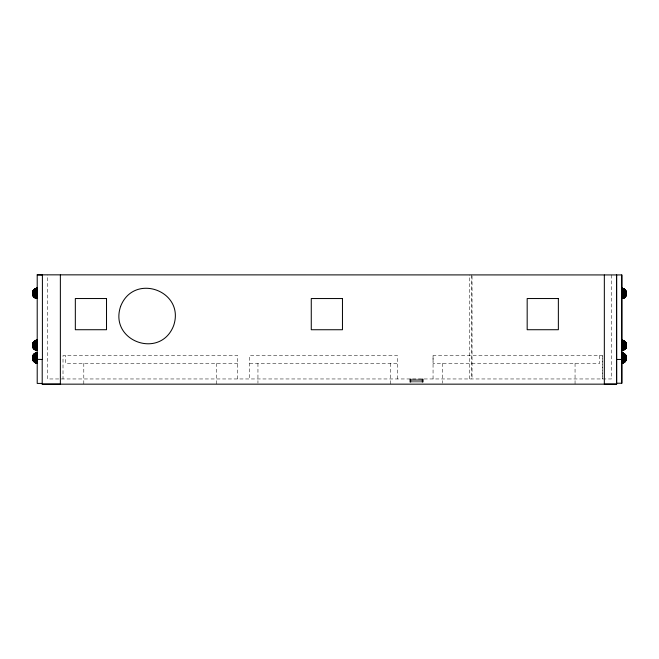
<?xml version="1.0" encoding="UTF-8"?>
<svg xmlns="http://www.w3.org/2000/svg" width="659" height="659" viewBox="0 0 659 659"><rect width="100%" height="100%" fill="white"/><g stroke="black" fill="none" stroke-linecap="round" stroke-linejoin="round"><path stroke-width="0.49" stroke-dasharray="3.29 2.47" d="M433.054 378.958L433.054 355.563L602.342 355.563L602.342 378.958L602.342 355.563M469.57 378.958L469.579 274.992M237.726 363.364L65.603 363.364L65.603 355.563M249.646 363.364L397.435 363.364M611.437 274.992L611.437 378.958L47.407 378.958L47.407 274.992M599.739 355.563L599.739 363.364L433.054 363.364L433.054 355.563M575.052 363.364L575.052 384.156M472.042 276.022L472.05 378.958M471.473 274.992L471.473 378.958M442.486 363.364L442.486 383.167M422.996 378.958L422.996 383.291M422.6 378.958L422.6 383.291M422.122 378.958L422.122 384.156M421.472 378.958L421.472 384.156M420.673 378.958L420.673 384.156M419.742 378.958L419.742 384.156M418.72 378.958L418.72 384.156M417.625 378.958L417.625 384.156M416.496 378.958L416.496 384.156M415.368 378.958L415.368 384.156M414.272 378.958L414.272 384.156M413.251 378.958L413.251 384.156M412.32 378.958L412.32 384.156M411.521 378.958L411.521 384.156M410.87 378.958L410.87 384.156M410.392 378.958L410.392 384.156M410.096 378.958L410.096 383.291M409.997 378.958L409.997 383.291M397.435 378.958L397.435 355.563L249.646 355.563L249.646 378.958M390.507 363.364L390.507 384.156M257.949 363.364L257.949 383.167M237.726 378.958L237.726 355.563L63.009 355.563L63.009 378.958M216.358 363.364L216.358 384.156M83.8 363.364L83.8 384.156M422.897 378.958L422.897 383.291L422.897 378.958"/><path stroke-width="0.99" d="M33.873 361.626L36.566 363.051C34.812 363.587 31.55 358.323 33.856 361.626L37.209 361.626L37.209 359.938L32.95 359.938L33.939 355.061L36.69 352.853C26.846 353.644 39.664 371.009 36.056 358.966C38.963 342.334 32.118 362.499 36.953 362.755L36.542 356.939L37.209 353.15L34.647 353.628L33.09 355.44L34.663 353.628L37.209 352.853L36.13 354.27L35.586 356.939L35.883 360.835L37.209 363.068L36.599 362.755M36.772 340.448C36.36 341.42 35.116 347.837 37.209 350.316L36.13 348.932L35.545 345.25L36.13 341.576L37.209 340.126L35.8 341.576L35.133 344.237L35.495 348.141L37.209 350.382L36.599 350.053M36.772 288.51C36.912 287.794 34.342 291.813 35.084 293.313C34.573 294.532 36.599 299.779 37.209 297.629L34.655 297.629C31.031 293.304 34.647 298.964 37.209 298.412C35.405 295.562 35.71 290.603 37.209 288.247C34.375 290.273 35.8 297.621 36.772 298.115M42.407 274.992L37.209 274.844L37.209 383.423L42.209 383.423M42.209 359.452L42.209 384.156L616.635 384.156L616.602 274.935L616.602 383.233L621.799 383.233L621.799 361.989L622.483 358.035L621.799 353.232L623.455 353.232L625.795 355.152L625.91 360.028L624.139 362.359L621.799 363.167L622.977 358.035L621.799 352.977L622.879 354.361L623.422 357.021L623.126 360.926L621.799 363.101L622.236 362.837M621.799 383.233L621.799 349.797M621.799 298.296C624.575 297.061 624.823 290.413 621.948 288.296C623.093 290.817 623.735 295.636 621.799 298.296L621.799 342.449C628.785 339.146 626.478 351.148 621.799 350.44C624.394 347.993 623.727 342.359 621.948 340.242C624.93 342.515 624.353 348.669 621.948 350.44M37.209 274.844L621.799 274.935L621.799 296.286L625.795 296.286L626.042 295.66L626.017 295.01L624.139 297.72L621.799 298.494L622.483 293.395L621.799 288.593L623.447 288.593C627.599 290.207 626.956 297.868 622.483 298.494L625.127 297.069L626.001 294.952M621.799 293.395C628.974 296.262 625.556 288.205 621.799 288.296C624.608 290.38 623.216 297.687 622.236 298.197M626.001 293.395L625.918 292.209L625.992 294.408L625.284 296.286L622.368 298.494C626.915 297.176 626.898 289.548 622.318 288.296L624.864 289.721L625.943 291.525L625.127 289.721L622.483 288.296L624.139 289.079M625.976 358.941L624.716 361.717L622.409 363.134C627.813 362.582 627.261 352.771 621.799 352.936L623.208 354.361L623.875 357.021L623.513 360.926L621.799 363.167L622.409 362.837M33.049 293.313L34.293 289.631L37.052 288.214M37.052 350.349C34.919 350.654 32.307 347.705 33.074 345.135C31.484 342.565 37.283 338.99 36.599 340.448M33.543 296.196L33.041 294.861L33.296 291.319L33.939 296.196L36.69 298.412L34.861 297.629L32.999 295.438L32.991 294.919L34.705 297.629L36.525 298.412C31.624 297.143 32.159 289.507 36.69 288.214L34.136 289.631L33.082 291.517M33.065 343.38L34.136 341.576L36.64 340.151C33.527 341.14 32.357 345.365 33.395 348.141L32.991 346.865L34.136 348.932L36.64 350.349C32.184 348.924 31.69 341.395 36.599 340.151L33.856 341.576L33.082 343.463M33.214 357.952C32.357 355.786 34.153 353.191 36.542 352.853C31.731 354.064 32.217 361.766 36.69 363.051C30.24 358.438 32.34 360.226 36.525 363.051C35.182 363.628 32.052 359.015 33.395 360.835L32.95 359.938M625.795 342.449L622.442 340.242C627.656 341.049 626.989 349.212 622.368 350.44C626.915 349.122 626.898 341.494 622.318 340.242C629.922 346.898 625.3 341.238 621.799 340.242M33.008 294.993L33.024 294.211M625.704 295.389L626.001 294.062M35.553 340.448L37.209 340.448L36.517 345.25L37.209 350.151M622.038 289.079L621.799 288.502M623.225 350.143L622.483 350.44C627.104 347.606 628.258 346.593 622.442 350.44L624.238 349.665L626.05 347.367L626.017 346.947L625.795 348.232L624.361 349.665L621.799 350.143L622.483 345.341L621.799 340.275L622.236 340.538M622.038 353.718L621.799 353.142M33.09 342.96L33.873 341.576L37.209 341.576L37.209 348.932L33.856 348.932L32.983 347.384M621.799 295.389L626.025 295.389L624.987 297.069L622.467 298.494C623.958 299.071 627.393 293.972 625.127 297.069L621.799 297.069L621.799 289.721L625.144 289.721L625.885 290.726L625.795 293.395M625.144 349.015L621.799 349.015L621.799 341.667L625.144 341.667L625.91 342.837L625.712 342.449M37.209 292.291L33.032 292.291L34.013 289.631L36.517 288.214L33.873 289.631L33.065 291.435M625.959 294.952L625.992 294.169M625.959 346.889L625.918 344.155M33.93 344.237L34.474 348.141L36.813 350.349C33.312 348.405 33.296 342.005 36.888 340.151L34.935 341.576L33.93 344.237L33.032 344.237L33.214 345.25M33.214 293.313L33.296 291.319M625.976 346.239L625.704 347.326M626.025 360.325L624.345 362.359L622.483 363.134L625.078 361.717L626.001 359.592M35.553 298.115L37.209 298.115L36.517 293.313L37.209 288.988L34.655 288.988L36.542 288.214L35.553 288.51L33.107 290.776L33.098 291.319L37.209 291.319M37.209 290.421L33.09 290.8L33.93 289.631L37.209 289.631L37.209 296.987L33.856 296.987L32.983 295.734L32.966 294.326L32.999 293.313L37.209 293.313L37.209 294.326L32.966 294.326L33.041 294.861M33.049 345.25L33.724 348.141L36.599 350.349C33.214 349.525 30.289 345.332 37.209 347.244M626.001 346.889L625.712 348.232L626.034 347.779M33.008 359.633L33.049 357.952M36.813 289.631L37.209 288.51L35.553 288.51M622.187 361.717L621.799 362.837L623.455 362.837M33.074 293.189L33.296 292.291M33.074 345.135L33.296 343.265M33.074 357.829L33.082 356.939M626.025 295.529L625.712 296.286L626.05 295.421M33.082 356.758L33.296 355.959M622.467 363.134L624.987 361.717L625.992 359.723M33.107 342.713L34.77 340.934L36.542 340.151L33.873 341.576M621.898 290.512L621.799 289.441M621.898 342.449L621.799 341.387M33.098 342.573L37.209 342.367M35.553 353.15L36.525 352.853L33.098 355.275M625.712 360.926L626.025 360.028L621.799 360.028M625.712 348.232L626.025 347.474M33.23 355.061L37.209 355.061M622.038 297.72L621.799 298.197L623.447 298.197L622.483 298.494M33.131 290.94L33.395 290.421L33.09 291.014M33.395 355.061L33.065 356.074M33.032 292.291L33.543 291.319M34.004 345.135L33.032 344.237L33.543 343.265M621.799 350.242C623.496 347.631 623.496 343.051 621.799 340.439M34.935 354.27C33.115 356.972 33.51 361.717 36.813 363.051C33.312 361.099 33.296 354.699 36.888 352.853L34.935 354.27L35.495 353.628M36.69 290.421L37.209 289.631M36.69 355.061L37.209 353.998L36.813 354.27M622.318 360.926L621.799 361.717L625.144 361.717M622.038 350.44C625.226 348.356 625.226 342.326 622.038 340.242M622.253 298.494C626.569 297.077 626.569 289.713 622.253 288.296L623.01 288.593M37.209 340.192L36.97 340.934M622.574 350.143L623.076 349.665M621.799 362.837L622.31 362.359M625.943 356.165L624.864 354.361L622.368 352.936C626.981 354.369 626.948 361.766 622.318 363.134L623.225 362.837M34.013 289.631L35.627 288.51L34.77 288.988M625.951 358.809L625.918 356.849M37.209 341.304L37.11 342.367M621.799 297.349L621.898 296.286M621.799 349.295L621.898 348.232M623.01 298.197L623.702 297.72M621.799 350.407L622.236 350.143M34.861 340.934L35.693 340.448M623.307 298.197L624.139 297.72M34.77 340.934L35.627 340.448M623.373 298.197L624.238 297.72M36.97 288.214C33.782 290.298 33.782 296.319 36.97 298.412M36.97 340.151C33.782 342.235 33.782 348.265 36.97 350.349M36.97 352.853C33.782 354.937 33.782 360.967 36.97 363.051M622.038 298.494C625.226 296.41 625.226 290.38 622.038 288.296M622.038 363.134C625.226 361.05 625.226 355.028 622.038 352.936M36.599 353.15L37.052 352.853M621.799 298.511L622.409 298.197M36.747 288.214C32.439 289.622 32.439 296.995 36.747 298.412M36.747 340.151C32.439 341.568 32.439 348.932 36.747 350.349M36.747 352.853C32.439 354.27 32.439 361.634 36.747 363.051M622.253 350.44C626.569 349.023 626.569 341.659 622.253 340.242L623.01 340.538M622.253 363.134C626.569 361.725 626.569 354.353 622.253 352.936L623.01 353.232M37.209 353.051L36.97 353.628M621.799 289.079L624.345 289.079L625.078 289.721M621.799 290.512L625.795 290.512M621.799 291.41L625.951 291.41L625.284 290.512M621.799 292.382L625.968 292.382L625.704 291.41L625.712 292.382M621.799 294.408L626.034 294.408M32.95 295.298L33.395 296.196L32.95 295.298L37.209 295.298M33.214 296.196L37.209 296.196M621.799 297.72L624.345 297.72M625.078 341.667L623.447 340.538L621.799 340.538L622.038 341.016M34.655 340.934L37.209 340.934M621.799 341.016L624.345 341.016M33.049 343.265L37.209 343.265M621.799 343.355L625.951 343.355L625.465 342.449L625.968 344.327L621.799 344.327M33.032 344.237L37.209 344.237M32.999 345.25L37.209 345.25L37.209 346.263L32.966 346.263L33.395 348.141M621.799 345.341L626.001 345.341M621.799 346.354L626.034 346.354M626.025 347.326L621.799 347.326L621.799 348.232L625.795 348.232M32.966 347.515L33.296 348.141L37.209 348.141M33.873 348.932L34.655 349.575L37.209 349.575M621.799 349.665L624.345 349.665M35.553 350.053L37.209 350.053L36.97 349.575M34.663 353.628L37.209 353.628M621.799 353.718L624.345 353.718C627.59 357.59 624.625 353.249 622.467 352.936L624.716 354.361L625.968 357.021L621.799 357.021M33.856 354.27L37.209 354.27L37.192 361.387M625.144 354.361L621.799 354.089L622.187 354.361M621.799 355.152L625.795 355.152M621.799 356.049L625.951 356.049M33.032 356.939L37.209 356.939L37.209 355.959L33.049 355.959L33.107 355.415M32.999 357.952L37.209 357.952L37.209 358.966L32.966 358.966L33.543 360.835M621.799 358.035L626.001 358.035M621.799 359.056L626.034 359.056M37.209 359.361L42.407 359.452L42.407 274.844M616.602 359.452L621.799 359.452M33.214 360.835L37.209 360.835M621.799 360.926L625.795 360.926M34.663 362.269L37.209 362.269M621.799 362.359L624.345 362.359M35.553 362.755L37.209 362.755L36.97 362.269M42.209 384.156L60.364 384.139L60.364 274.992M616.635 384.156L604.336 384.139L604.336 274.992M621.948 288.296L622.409 288.593M622.467 288.296L624.304 289.079L622.442 288.296L623.307 288.593M623.447 340.538L622.483 340.242L624.238 341.016L625.91 343.042M623.307 353.232L622.409 352.936L623.455 353.232M35.693 298.115L36.599 298.412L34.705 297.629M622.442 352.936L624.304 353.718M36.566 298.412L34.013 296.987M622.879 288.593L622.187 288.296C625.696 290.248 625.712 296.649 622.112 298.494C625.968 297.044 626.116 290.8 622.879 288.593L624.073 289.721M622.187 352.936C626.165 354.55 626.165 361.527 622.187 363.134C625.696 361.19 625.712 354.789 622.112 352.936L622.879 353.232M36.13 298.115L36.813 298.412C33.312 296.459 33.296 290.059 36.888 288.214C33.041 289.663 32.884 295.907 36.13 298.115L35.487 297.629M36.599 298.115L37.209 298.412M34.705 349.575L36.542 350.349L33.296 348.141M623.373 288.593L625.91 291.105M36.772 362.755L37.209 363.01M35.487 349.575L36.13 350.053M625.004 344.336L625.976 345.225M625.004 357.03L625.976 357.919M621.799 353.232L622.31 353.718M36.698 297.629L37.209 298.115M622.574 288.593L623.076 289.079M623.875 353.718L624.526 354.361M622.236 353.232L621.799 352.911L622.829 353.718M624.987 289.721L625.605 290.512M622.318 355.152L621.799 354.361L621.799 361.717L621.799 274.935M36.69 296.196L37.209 296.987M36.69 348.141L37.209 348.932M36.69 360.835L37.209 361.626M32.999 295.438L33.395 296.196M625.465 291.41L625.968 292.382M625.605 355.152L625.91 355.745M32.991 359.559L33.041 359.501M622.038 349.665L622.047 350.143M36.953 288.51L36.97 288.988M624.773 345.341L623.801 349.015L622.112 350.44C626.182 348.94 626.182 341.848 622.187 340.242L624.213 342.449L624.773 345.341M120.613 306.386C108.776 341.156 160.335 359.913 173.614 325.678C185.451 290.899 133.901 272.142 120.613 306.386M32.983 347.68L34.004 347.697L32.983 347.68M106.519 298.535L75.332 298.535L75.332 329.722L106.519 329.722L106.519 298.535M342.458 298.543L311.27 298.543L311.27 329.739L342.458 329.739L342.458 298.543M558.362 298.535L527.175 298.535L527.175 329.722L558.362 329.722L558.362 298.535"/></g></svg>
